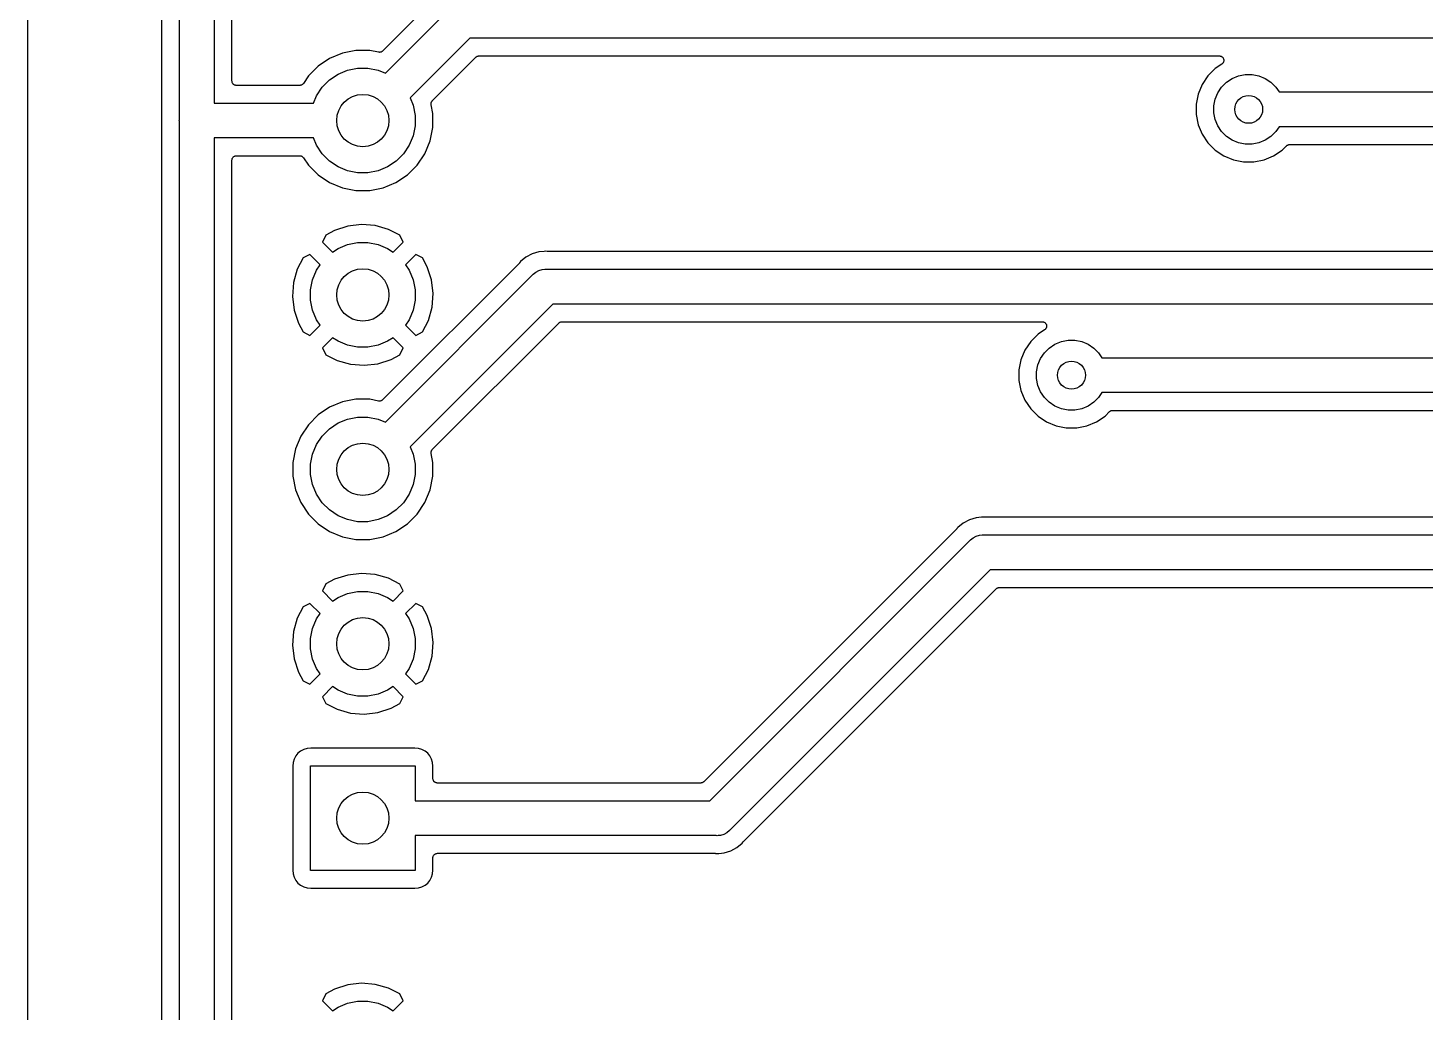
# Model space of a CAD drawing. Extents: x 102 to 177, y -151 to -48.
# Drawn here: x 102.16 to 142.22, y -118.59 to -90.38 of the extents above; entities that cross this region are included whole.
import ezdxf

# ---------------------------------------------------------------- set-up
doc = ezdxf.new("R2010")
doc.units = 0
doc.layers.add('BLACK', color=7, linetype='CONTINUOUS')

msp = doc.modelspace()

# ---------------------------------------------------------------- linework, layer by layer
at = {"layer": 'BLACK', "linetype": 'CONTINUOUS'}
for p, q in [((102.158, -150.445), (102.158, -47.675)), ((105.992, -60.0658), (105.992, -92.9742)), ((106.5, -93.0054), (106.5, -60.0346)), ((107.5, -60.51), (107.5, -92.53)), ((108.008, -91.895), (108.008, -61.145)), ((113.868, -89.4967), (112.327, -91.0378)), ((112.408, -91.6748), (114.249, -89.8338)), ((114.827, -90.67), (113.115, -92.3819)), ((153.045, -90.67), (114.827, -90.67)), ((110.809, -91.2505), (110.48, -91.4703)), ((111.174, -91.0992), (110.809, -91.2505)), ((111.562, -91.022), (111.174, -91.0992)), ((111.958, -91.022), (111.562, -91.022)), ((112.212, -91.0726), (111.958, -91.022)), ((112.224, -91.0737), (112.212, -91.0726)), ((112.236, -91.075), (112.224, -91.0737)), ((112.237, -91.075), (112.236, -91.075)), ((112.236, -91.075), (112.236, -91.075)), ((112.248, -91.0739), (112.237, -91.075)), ((112.26, -91.0729), (112.248, -91.0739)), ((112.261, -91.0727), (112.26, -91.0729)), ((112.273, -91.0692), (112.261, -91.0726)), ((112.261, -91.0726), (112.261, -91.0727)), ((112.284, -91.0659), (112.273, -91.0692)), ((112.285, -91.0657), (112.284, -91.0659)), ((112.296, -91.06), (112.285, -91.0655)), ((112.285, -91.0655), (112.285, -91.0657)), ((112.306, -91.0545), (112.296, -91.06)), ((112.307, -91.0539), (112.306, -91.0542)), ((112.306, -91.0542), (112.306, -91.0545)), ((112.316, -91.0464), (112.307, -91.0539)), ((112.325, -91.0391), (112.316, -91.0464)), ((112.326, -91.0382), (112.325, -91.0391)), ((112.327, -91.0378), (112.326, -91.0382)), ((112.326, -91.0382), (112.326, -91.0382)), ((112.326, -91.0382), (112.326, -91.0382)), ((113.752, -92.4634), (115, -91.2152)), ((115, -91.2152), (115.001, -91.2149)), ((115.001, -91.2149), (115.002, -91.214)), ((115.001, -91.2149), (115.001, -91.2149)), ((115.001, -91.2149), (115.001, -91.2149)), ((115.002, -91.214), (115.011, -91.2066)), ((115.011, -91.2066), (115.02, -91.1992)), ((115.02, -91.1989), (115.021, -91.1985)), ((115.02, -91.1992), (115.02, -91.1989)), ((115.021, -91.1985), (115.031, -91.1931)), ((115.031, -91.1931), (115.042, -91.1876)), ((115.042, -91.1874), (115.043, -91.1871)), ((115.042, -91.1876), (115.042, -91.1874)), ((115.043, -91.1871), (115.054, -91.1838)), ((115.054, -91.1838), (115.065, -91.1804)), ((115.065, -91.1804), (115.066, -91.1804)), ((115.066, -91.1804), (115.067, -91.1802)), ((115.067, -91.1802), (115.078, -91.1791)), ((115.078, -91.1791), (115.09, -91.178)), ((115.09, -91.178), (136.32, -91.178)), ((136.32, -91.178), (136.321, -91.178)), ((136.321, -91.178), (136.321, -91.178)), ((136.321, -91.178), (136.321, -91.178)), ((136.321, -91.178), (136.322, -91.178)), ((136.322, -91.178), (136.334, -91.1794)), ((136.334, -91.1794), (136.346, -91.1807)), ((136.346, -91.1807), (136.346, -91.1808)), ((136.346, -91.1808), (136.346, -91.1808)), ((136.346, -91.1808), (136.358, -91.1845)), ((136.358, -91.1845), (136.37, -91.1881)), ((136.37, -91.1881), (136.37, -91.1882)), ((136.37, -91.1882), (136.37, -91.1883)), ((136.37, -91.1883), (136.38, -91.1941)), ((136.38, -91.1941), (136.391, -91.2)), ((136.391, -91.2), (136.391, -91.2001)), ((136.391, -91.2001), (136.392, -91.2002)), ((136.392, -91.2002), (136.401, -91.2081)), ((136.401, -91.2081), (136.41, -91.2159)), ((136.41, -91.2159), (136.41, -91.216)), ((136.41, -91.216), (136.411, -91.2161)), ((136.411, -91.2161), (136.418, -91.2257)), ((136.418, -91.2257), (136.426, -91.2352)), ((136.426, -91.2352), (136.426, -91.2353)), ((136.426, -91.2353), (136.426, -91.2355)), ((136.426, -91.2355), (136.432, -91.2462)), ((136.432, -91.2462), (136.437, -91.2571)), ((136.437, -91.2571), (136.437, -91.2573)), ((136.437, -91.2573), (136.438, -91.2574)), ((136.438, -91.2574), (136.441, -91.2688)), ((136.441, -91.2688), (136.444, -91.2809)), ((136.444, -91.3305), (136.441, -91.3423)), ((136.444, -91.2809), (136.445, -91.281)), ((136.446, -91.318), (136.444, -91.3302)), ((136.444, -91.3302), (136.444, -91.3304)), ((136.444, -91.3304), (136.444, -91.3305)), ((136.445, -91.281), (136.445, -91.2812)), ((136.445, -91.2812), (136.446, -91.293)), ((136.446, -91.293), (136.447, -91.3056)), ((136.447, -91.3059), (136.446, -91.318)), ((136.447, -91.3056), (136.447, -91.3057)), ((136.447, -91.3057), (136.447, -91.3059)), ((110.48, -91.4703), (110.2, -91.75)), ((110.804, -91.8649), (111.049, -91.7007)), ((111.049, -91.7007), (111.322, -91.5876)), ((111.322, -91.5876), (111.612, -91.53)), ((111.612, -91.53), (111.908, -91.53)), ((111.908, -91.53), (112.198, -91.5876)), ((112.198, -91.5876), (112.408, -91.6748)), ((136.199, -91.5387), (135.989, -91.7487)), ((136.39, -91.4106), (136.199, -91.5387)), ((136.4, -91.403), (136.39, -91.4106)), ((136.409, -91.3951), (136.4, -91.403)), ((136.41, -91.3949), (136.409, -91.395)), ((136.409, -91.395), (136.409, -91.3951)), ((136.417, -91.3856), (136.41, -91.3949)), ((136.425, -91.376), (136.417, -91.3856)), ((136.431, -91.3652), (136.425, -91.3757)), ((136.425, -91.3757), (136.425, -91.3759)), ((136.425, -91.3759), (136.425, -91.376)), ((136.437, -91.3542), (136.431, -91.3652)), ((136.441, -91.3423), (136.437, -91.3539)), ((136.437, -91.3539), (136.437, -91.3541)), ((136.437, -91.3541), (136.437, -91.3542)), ((136.868, -91.7484), (137.062, -91.71)), ((137.062, -91.71), (137.258, -91.71)), ((137.258, -91.71), (137.452, -91.7484)), ((108.009, -91.9069), (108.008, -91.895)), ((108.01, -91.9188), (108.009, -91.9069)), ((108.01, -91.9192), (108.01, -91.9188)), ((108.01, -91.9197), (108.01, -91.9192)), ((108.014, -91.9311), (108.01, -91.9197)), ((108.017, -91.9426), (108.014, -91.9311)), ((108.017, -91.943), (108.017, -91.9426)), ((108.018, -91.9434), (108.017, -91.943)), ((108.023, -91.9539), (108.018, -91.9434)), ((108.029, -91.9645), (108.023, -91.9539)), ((108.029, -91.9649), (108.029, -91.9645)), ((108.029, -91.9653), (108.029, -91.9649)), ((108.037, -91.9745), (108.029, -91.9653)), ((108.044, -91.9839), (108.037, -91.9745)), ((108.045, -91.9841), (108.044, -91.9839)), ((108.045, -91.9845), (108.045, -91.9841)), ((108.054, -91.9921), (108.045, -91.9845)), ((108.063, -91.9998), (108.054, -91.9921)), ((108.064, -92), (108.063, -91.9998)), ((108.064, -92.0003), (108.064, -92)), ((108.075, -92.006), (108.064, -92.0003)), ((108.085, -92.0117), (108.075, -92.006)), ((108.085, -92.0119), (108.085, -92.0117)), ((108.086, -92.0121), (108.085, -92.0119)), ((108.097, -92.0156), (108.086, -92.0121)), ((108.109, -92.0192), (108.097, -92.0156)), ((108.109, -92.0193), (108.109, -92.0192)), ((108.109, -92.0194), (108.109, -92.0193)), ((108.121, -92.0207), (108.109, -92.0194)), ((108.133, -92.022), (108.121, -92.0207)), ((108.134, -92.022), (108.133, -92.022)), ((108.135, -92.022), (108.134, -92.022)), ((108.134, -92.022), (108.134, -92.022)), ((108.134, -92.022), (108.134, -92.022)), ((109.951, -92.022), (108.135, -92.022)), ((109.962, -92.0208), (109.951, -92.022)), ((109.974, -92.0198), (109.962, -92.0208)), ((109.975, -92.0196), (109.974, -92.0198)), ((109.987, -92.0162), (109.975, -92.0196)), ((109.975, -92.0196), (109.975, -92.0196)), ((109.998, -92.0129), (109.987, -92.0162)), ((109.999, -92.0124), (109.998, -92.0126)), ((109.998, -92.0126), (109.998, -92.0129)), ((110.009, -92.0069), (109.999, -92.0124)), ((110.02, -92.0015), (110.009, -92.0069)), ((110.021, -92.0008), (110.02, -92.0011)), ((110.02, -92.0011), (110.02, -92.0015)), ((110.03, -91.9933), (110.021, -92.0008)), ((110.039, -91.986), (110.03, -91.9933)), ((110.04, -91.9855), (110.039, -91.986)), ((110.048, -91.9761), (110.04, -91.9851)), ((110.04, -91.9851), (110.04, -91.9855)), ((110.055, -91.967), (110.048, -91.9761)), ((110.056, -91.966), (110.055, -91.967)), ((110.2, -91.75), (110.056, -91.9656)), ((110.056, -91.9656), (110.056, -91.966)), ((110.056, -91.966), (110.056, -91.966)), ((110.056, -91.966), (110.056, -91.966)), ((110.431, -92.3195), (110.595, -92.0738)), ((110.595, -92.0738), (110.804, -91.8649)), ((135.824, -91.9957), (135.71, -92.2701)), ((135.989, -91.7487), (135.824, -91.9957)), ((136.274, -92.2363), (136.383, -92.0725)), ((136.383, -92.0725), (136.523, -91.9332)), ((136.523, -91.9332), (136.686, -91.8238)), ((136.686, -91.8238), (136.868, -91.7484)), ((137.452, -91.7484), (137.634, -91.8238)), ((137.634, -91.8238), (137.797, -91.9332)), ((137.797, -91.9332), (137.937, -92.0725)), ((137.937, -92.0725), (138.029, -92.21)), ((107.5, -92.53), (110.344, -92.53)), ((110.344, -92.53), (110.431, -92.3195)), ((113.115, -92.3819), (113.202, -92.5925)), ((113.716, -92.5398), (113.717, -92.5281)), ((113.717, -92.5281), (113.718, -92.5275)), ((113.718, -92.5269), (113.721, -92.5156)), ((113.718, -92.5275), (113.718, -92.5269)), ((113.721, -92.5156), (113.725, -92.5044)), ((113.725, -92.5032), (113.731, -92.4929)), ((113.725, -92.5038), (113.725, -92.5032)), ((113.725, -92.5044), (113.725, -92.5038)), ((113.731, -92.4929), (113.736, -92.4825)), ((113.736, -92.4825), (113.737, -92.482)), ((113.737, -92.4815), (113.745, -92.4725)), ((113.737, -92.482), (113.737, -92.4815)), ((113.745, -92.4725), (113.752, -92.4634)), ((135.71, -92.2701), (135.652, -92.5615)), ((136.16, -92.6115), (136.198, -92.4183)), ((136.198, -92.4183), (136.274, -92.2363)), ((138.029, -92.21), (153.045, -92.21)), ((113.202, -92.5925), (113.26, -92.8823)), ((113.26, -92.8823), (113.26, -93.1777)), ((113.715, -92.5515), (113.716, -92.5398)), ((113.715, -92.5521), (113.715, -92.5515)), ((113.715, -92.5527), (113.715, -92.5521)), ((113.716, -92.5644), (113.715, -92.5527)), ((113.717, -92.5762), (113.716, -92.5644)), ((113.717, -92.5774), (113.717, -92.5762)), ((113.717, -92.5779), (113.717, -92.5774)), ((113.717, -92.5774), (113.717, -92.5774)), ((113.717, -92.5774), (113.717, -92.5774)), ((113.768, -92.8322), (113.717, -92.5779)), ((113.768, -93.2278), (113.768, -92.8322)), ((135.652, -92.5615), (135.652, -92.8585)), ((135.652, -92.8585), (135.71, -93.1499)), ((136.16, -92.8085), (136.16, -92.6115)), ((136.198, -93.0017), (136.16, -92.8085)), ((105.991, -92.9867), (105.987, -93.03)), ((105.987, -93.03), (105.991, -93.0733)), ((105.992, -92.976), (105.991, -92.9813)), ((105.991, -92.9813), (105.991, -92.9867)), ((105.991, -93.0733), (105.992, -93.0751)), ((105.992, -93.0751), (105.991, -93.0804)), ((105.991, -93.0804), (105.992, -93.0858)), ((105.992, -92.9742), (105.992, -92.976)), ((105.992, -93.0858), (105.992, -124.724)), ((106.498, -93.03), (106.5, -93.0054)), ((106.5, -93.0546), (106.498, -93.03)), ((106.5, -124.755), (106.5, -93.0546)), ((113.26, -93.1777), (113.202, -93.4675)), ((113.691, -93.6157), (113.768, -93.2278)), ((135.71, -93.1499), (135.824, -93.4243)), ((136.274, -93.1837), (136.198, -93.0017)), ((136.383, -93.3475), (136.274, -93.1837)), ((138.029, -93.21), (137.937, -93.3475)), ((153.045, -93.21), (138.029, -93.21)), ((110.344, -93.53), (107.5, -93.53)), ((107.5, -93.53), (107.5, -124.28)), ((110.431, -93.7405), (110.344, -93.53)), ((113.202, -93.4675), (113.089, -93.7405)), ((113.539, -93.9811), (113.691, -93.6157)), ((135.824, -93.4243), (135.989, -93.6713)), ((135.989, -93.6713), (136.199, -93.8813)), ((136.523, -93.4868), (136.383, -93.3475)), ((136.686, -93.5962), (136.523, -93.4868)), ((136.868, -93.6716), (136.686, -93.5962)), ((137.062, -93.71), (136.868, -93.6716)), ((137.258, -93.71), (137.062, -93.71)), ((137.452, -93.6716), (137.258, -93.71)), ((137.634, -93.5962), (137.452, -93.6716)), ((137.797, -93.4868), (137.634, -93.5962)), ((137.937, -93.3475), (137.797, -93.4868)), ((138.268, -93.7385), (138.279, -93.7331)), ((138.279, -93.7331), (138.289, -93.7276)), ((138.289, -93.7274), (138.29, -93.7271)), ((138.289, -93.7276), (138.289, -93.7274)), ((138.29, -93.7271), (138.301, -93.7238)), ((138.301, -93.7238), (138.313, -93.7204)), ((138.313, -93.7204), (138.314, -93.7202)), ((138.313, -93.7204), (138.313, -93.7204)), ((138.314, -93.7202), (138.326, -93.7191)), ((138.326, -93.7191), (138.337, -93.718)), ((138.337, -93.718), (152.791, -93.718)), ((108.011, -94.1386), (108.014, -94.1272)), ((108.014, -94.1272), (108.018, -94.1158)), ((108.018, -94.115), (108.024, -94.1045)), ((108.018, -94.1154), (108.018, -94.115)), ((108.018, -94.1158), (108.018, -94.1154)), ((108.024, -94.1045), (108.03, -94.094)), ((108.03, -94.0932), (108.038, -94.0841)), ((108.03, -94.0936), (108.03, -94.0932)), ((108.03, -94.094), (108.03, -94.0936)), ((108.038, -94.0841), (108.046, -94.0749)), ((108.046, -94.0743), (108.055, -94.0668)), ((108.046, -94.0746), (108.046, -94.0743)), ((108.046, -94.0749), (108.046, -94.0746)), ((108.055, -94.0668), (108.065, -94.0592)), ((108.065, -94.0587), (108.076, -94.0532)), ((108.065, -94.059), (108.065, -94.0587)), ((108.065, -94.0592), (108.065, -94.059)), ((108.076, -94.0532), (108.087, -94.0476)), ((108.087, -94.0472), (108.099, -94.0439)), ((108.087, -94.0475), (108.087, -94.0472)), ((108.087, -94.0476), (108.087, -94.0475)), ((108.099, -94.0439), (108.11, -94.0404)), ((108.11, -94.0404), (108.111, -94.0404)), ((108.111, -94.0403), (108.123, -94.0392)), ((108.111, -94.0404), (108.111, -94.0403)), ((108.123, -94.0392), (108.135, -94.038)), ((108.135, -94.038), (109.951, -94.038)), ((109.951, -94.038), (109.951, -94.038)), ((109.951, -94.038), (109.951, -94.038)), ((109.951, -94.038), (109.951, -94.038)), ((109.951, -94.038), (109.952, -94.038)), ((109.952, -94.038), (109.964, -94.0393)), ((109.964, -94.0393), (109.976, -94.0405)), ((109.976, -94.0405), (109.976, -94.0407)), ((109.976, -94.0407), (109.977, -94.0408)), ((109.977, -94.0408), (109.988, -94.0443)), ((109.988, -94.0443), (110, -94.0478)), ((110, -94.0478), (110, -94.0481)), ((110, -94.0481), (110.001, -94.0483)), ((110.001, -94.0483), (110.011, -94.054)), ((110.011, -94.054), (110.021, -94.0595)), ((110.021, -94.0595), (110.022, -94.0599)), ((110.022, -94.0599), (110.022, -94.0602)), ((110.022, -94.0602), (110.031, -94.0678)), ((110.031, -94.0678), (110.041, -94.0753)), ((110.041, -94.0753), (110.041, -94.0757)), ((110.041, -94.0757), (110.041, -94.0761)), ((110.041, -94.0761), (110.049, -94.0853)), ((110.049, -94.0853), (110.056, -94.0944)), ((110.056, -94.0944), (110.2, -94.31)), ((110.595, -93.9862), (110.431, -93.7405)), ((110.804, -94.1951), (110.595, -93.9862)), ((112.925, -93.9862), (112.716, -94.1951)), ((113.089, -93.7405), (112.925, -93.9862)), ((113.32, -94.31), (113.539, -93.9811)), ((136.199, -93.8813), (136.446, -94.0464)), ((136.446, -94.0464), (136.72, -94.16)), ((137.6, -94.16), (137.874, -94.0464)), ((137.874, -94.0464), (138.121, -93.8813)), ((138.121, -93.8813), (138.247, -93.7552)), ((138.247, -93.7552), (138.248, -93.7549)), ((138.248, -93.7549), (138.249, -93.754)), ((138.248, -93.7549), (138.248, -93.7549)), ((138.248, -93.7549), (138.248, -93.7549)), ((138.249, -93.754), (138.258, -93.7466)), ((138.258, -93.7466), (138.267, -93.7392)), ((138.267, -93.7392), (138.268, -93.7389)), ((138.268, -93.7389), (138.268, -93.7385)), ((108.008, -94.1632), (108.009, -94.1513)), ((108.008, -94.1641), (108.008, -94.1632)), ((108.008, -94.1641), (108.008, -94.1641)), ((108.008, -94.1641), (108.008, -94.1641)), ((108.008, -94.165), (108.008, -94.1641)), ((108.008, -123.645), (108.008, -94.165)), ((108.009, -94.1513), (108.011, -94.1395)), ((108.011, -94.139), (108.011, -94.1386)), ((108.011, -94.1395), (108.011, -94.139)), ((110.2, -94.31), (110.48, -94.5897)), ((111.049, -94.3593), (110.804, -94.1951)), ((111.322, -94.4724), (111.049, -94.3593)), ((111.612, -94.53), (111.322, -94.4724)), ((111.908, -94.53), (111.612, -94.53)), ((112.198, -94.4724), (111.908, -94.53)), ((112.471, -94.3593), (112.198, -94.4724)), ((112.716, -94.1951), (112.471, -94.3593)), ((113.04, -94.5897), (113.32, -94.31)), ((136.72, -94.16), (137.011, -94.218)), ((137.011, -94.218), (137.309, -94.218)), ((137.309, -94.218), (137.6, -94.16)), ((110.48, -94.5897), (110.809, -94.8095)), ((110.809, -94.8095), (111.174, -94.9608)), ((112.346, -94.9608), (112.711, -94.8095)), ((112.711, -94.8095), (113.04, -94.5897)), ((111.174, -94.9608), (111.562, -95.038)), ((111.562, -95.038), (111.958, -95.038)), ((111.958, -95.038), (112.346, -94.9608)), ((111.327, -96.0593), (110.95, -96.1821)), ((111.72, -96.0127), (111.327, -96.0593)), ((112.114, -96.0436), (111.72, -96.0127)), ((112.495, -96.1508), (112.114, -96.0436)), ((110.7, -96.3156), (110.602, -96.513)), ((110.602, -96.513), (110.894, -96.8047)), ((110.95, -96.1821), (110.7, -96.3156)), ((111.322, -96.5876), (111.612, -96.53)), ((111.612, -96.53), (111.908, -96.53)), ((111.908, -96.53), (112.198, -96.5876)), ((112.821, -96.3168), (112.495, -96.1508)), ((112.626, -96.8047), (112.918, -96.513)), ((112.918, -96.513), (112.821, -96.3168)), ((110.243, -96.8722), (110.047, -96.9691)), ((110.535, -97.1639), (110.243, -96.8722)), ((110.894, -96.8047), (111.049, -96.7007)), ((111.049, -96.7007), (111.322, -96.5876)), ((112.198, -96.5876), (112.471, -96.7007)), ((112.471, -96.7007), (112.626, -96.8047)), ((113.277, -96.8722), (112.985, -97.1639)), ((113.474, -96.9698), (113.277, -96.8722)), ((116.612, -96.8542), (116.437, -96.9478)), ((116.802, -96.7966), (116.612, -96.8542)), ((116.957, -96.7814), (116.802, -96.7966)), ((117, -96.7771), (116.957, -96.7814)), ((117.043, -96.7814), (117, -96.7771)), ((117.049, -96.7814), (117.043, -96.7814)), ((117.054, -96.782), (117.049, -96.7814)), ((117.056, -96.782), (117.054, -96.782)), ((152.791, -96.782), (117.056, -96.782)), ((109.881, -97.2952), (109.774, -97.6759)), ((110.047, -96.9691), (109.881, -97.2952)), ((110.318, -97.5925), (110.431, -97.3195)), ((110.431, -97.3195), (110.535, -97.1639)), ((116.248, -97.1167), (112.327, -101.038)), ((112.985, -97.1639), (113.089, -97.3195)), ((113.089, -97.3195), (113.202, -97.5925)), ((113.608, -97.2196), (113.474, -96.9698)), ((113.731, -97.5969), (113.608, -97.2196)), ((116.251, -97.1125), (116.248, -97.1167)), ((116.255, -97.1088), (116.251, -97.1125)), ((116.256, -97.1074), (116.255, -97.1088)), ((116.284, -97.0738), (116.256, -97.1074)), ((116.437, -96.9478), (116.284, -97.0738)), ((116.721, -97.3723), (116.808, -97.3258)), ((116.808, -97.3258), (116.902, -97.2972)), ((116.902, -97.2972), (116.975, -97.29)), ((116.975, -97.29), (117, -97.2876)), ((116.975, -97.29), (116.975, -97.29)), ((117, -97.2876), (117.025, -97.29)), ((117.025, -97.29), (153.045, -97.29)), ((109.774, -97.6759), (109.743, -98.0703)), ((110.26, -97.8823), (110.318, -97.5925)), ((112.408, -101.675), (116.629, -97.4538)), ((113.202, -97.5925), (113.26, -97.8823)), ((113.777, -97.9897), (113.731, -97.5969)), ((116.629, -97.4538), (116.645, -97.4347)), ((116.645, -97.4347), (116.721, -97.3723)), ((109.743, -98.0703), (109.789, -98.4631)), ((110.26, -98.1777), (110.26, -97.8823)), ((113.26, -97.8823), (113.26, -98.1777)), ((113.746, -98.3841), (113.777, -97.9897)), ((109.789, -98.4631), (109.912, -98.8404)), ((110.318, -98.4675), (110.26, -98.1777)), ((110.431, -98.7405), (110.318, -98.4675)), ((113.202, -98.4675), (113.089, -98.7405)), ((117.207, -98.29), (113.115, -102.382)), ((113.26, -98.1777), (113.202, -98.4675)), ((113.639, -98.7648), (113.746, -98.3841)), ((153.045, -98.29), (117.207, -98.29)), ((109.912, -98.8404), (110.046, -99.0902)), ((110.243, -99.1878), (110.535, -98.8961)), ((110.535, -98.8961), (110.431, -98.7405)), ((113.089, -98.7405), (112.985, -98.8961)), ((112.985, -98.8961), (113.277, -99.1878)), ((113.473, -99.0909), (113.639, -98.7648)), ((113.752, -102.463), (117.38, -98.8352)), ((117.38, -98.8352), (117.381, -98.8349)), ((117.381, -98.8349), (117.382, -98.834)), ((117.381, -98.8349), (117.381, -98.8349)), ((117.381, -98.8349), (117.381, -98.8349)), ((117.382, -98.834), (117.391, -98.8266)), ((117.391, -98.8266), (117.4, -98.8192)), ((117.4, -98.8189), (117.401, -98.8185)), ((117.4, -98.8192), (117.4, -98.8189)), ((117.401, -98.8185), (117.411, -98.8131)), ((117.411, -98.8131), (117.422, -98.8076)), ((117.422, -98.8074), (117.423, -98.8071)), ((117.422, -98.8076), (117.422, -98.8074)), ((117.423, -98.8071), (117.434, -98.8038)), ((117.434, -98.8038), (117.445, -98.8004)), ((117.445, -98.8004), (117.446, -98.8004)), ((117.446, -98.8004), (117.447, -98.8002)), ((117.447, -98.8002), (117.458, -98.7991)), ((117.458, -98.7991), (117.47, -98.798)), ((117.47, -98.798), (131.24, -98.798)), ((131.24, -98.798), (131.241, -98.798)), ((131.241, -98.798), (131.241, -98.798)), ((131.241, -98.798), (131.241, -98.798)), ((131.241, -98.798), (131.242, -98.798)), ((131.242, -98.798), (131.254, -98.7994)), ((131.254, -98.7994), (131.266, -98.8007)), ((131.266, -98.8007), (131.266, -98.8008)), ((131.266, -98.8008), (131.266, -98.8008)), ((131.266, -98.8008), (131.278, -98.8045)), ((131.278, -98.8045), (131.29, -98.8081)), ((131.29, -98.8081), (131.29, -98.8082)), ((131.29, -98.8082), (131.29, -98.8083)), ((131.29, -98.8083), (131.3, -98.8141)), ((131.3, -98.8141), (131.311, -98.82)), ((131.311, -98.82), (131.311, -98.8201)), ((131.311, -98.8201), (131.312, -98.8202)), ((131.312, -98.8202), (131.321, -98.8281)), ((131.321, -98.8281), (131.33, -98.8359)), ((131.33, -98.8359), (131.33, -98.836)), ((131.33, -98.836), (131.331, -98.8361)), ((131.331, -98.8361), (131.338, -98.8457)), ((131.338, -98.8457), (131.346, -98.8552)), ((131.346, -98.8552), (131.346, -98.8553)), ((131.346, -98.8553), (131.346, -98.8555)), ((131.346, -98.8555), (131.352, -98.8662)), ((131.352, -98.8662), (131.357, -98.8771)), ((131.357, -98.8771), (131.357, -98.8773)), ((131.357, -98.8773), (131.358, -98.8774)), ((131.358, -98.8774), (131.361, -98.8888)), ((131.361, -98.8888), (131.364, -98.9009)), ((131.364, -98.9009), (131.365, -98.901)), ((131.366, -98.9378), (131.364, -98.9502)), ((131.365, -98.901), (131.365, -98.9012)), ((131.365, -98.9012), (131.366, -98.9132)), ((131.366, -98.9132), (131.367, -98.9256)), ((131.367, -98.9259), (131.366, -98.9378)), ((131.367, -98.9256), (131.367, -98.9257)), ((131.367, -98.9257), (131.367, -98.9259)), ((110.046, -99.0902), (110.243, -99.1878)), ((110.894, -99.2553), (110.602, -99.547)), ((111.049, -99.3593), (110.894, -99.2553)), ((112.626, -99.2553), (112.471, -99.3593)), ((112.918, -99.547), (112.626, -99.2553)), ((113.277, -99.1878), (113.473, -99.0909)), ((131.119, -99.1587), (130.909, -99.3687)), ((131.31, -99.0306), (131.119, -99.1587)), ((131.32, -99.023), (131.31, -99.0306)), ((131.329, -99.0151), (131.32, -99.023)), ((131.33, -99.0149), (131.329, -99.015)), ((131.329, -99.015), (131.329, -99.0151)), ((131.337, -99.0056), (131.33, -99.0149)), ((131.345, -98.996), (131.337, -99.0056)), ((131.351, -98.9852), (131.345, -98.9957)), ((131.345, -98.9957), (131.345, -98.9959)), ((131.345, -98.9959), (131.345, -98.996)), ((131.357, -98.9742), (131.351, -98.9852)), ((131.361, -98.9622), (131.357, -98.9739)), ((131.357, -98.9739), (131.357, -98.9741)), ((131.357, -98.9741), (131.357, -98.9742)), ((131.364, -98.9505), (131.361, -98.9622)), ((131.364, -98.9502), (131.364, -98.9504)), ((131.364, -98.9504), (131.364, -98.9505)), ((131.788, -99.3684), (131.982, -99.33)), ((131.982, -99.33), (132.178, -99.33)), ((132.178, -99.33), (132.372, -99.3684)), ((110.602, -99.547), (110.699, -99.7432)), ((110.699, -99.7432), (111.025, -99.9092)), ((111.322, -99.4724), (111.049, -99.3593)), ((111.612, -99.53), (111.322, -99.4724)), ((111.908, -99.53), (111.612, -99.53)), ((112.198, -99.4724), (111.908, -99.53)), ((112.471, -99.3593), (112.198, -99.4724)), ((112.57, -99.8779), (112.82, -99.7444)), ((112.82, -99.7444), (112.918, -99.547)), ((130.744, -99.6157), (130.63, -99.8901)), ((130.909, -99.3687), (130.744, -99.6157)), ((131.194, -99.8563), (131.303, -99.6925)), ((131.303, -99.6925), (131.443, -99.5532)), ((131.443, -99.5532), (131.606, -99.4438)), ((131.606, -99.4438), (131.788, -99.3684)), ((132.372, -99.3684), (132.554, -99.4438)), ((132.554, -99.4438), (132.717, -99.5532)), ((132.717, -99.5532), (132.857, -99.6925)), ((132.857, -99.6925), (132.949, -99.83)), ((111.025, -99.9092), (111.406, -100.016)), ((111.406, -100.016), (111.8, -100.047)), ((111.8, -100.047), (112.193, -100.001)), ((112.193, -100.001), (112.57, -99.8779)), ((130.63, -99.8901), (130.572, -100.181)), ((131.08, -100.232), (131.118, -100.038)), ((131.118, -100.038), (131.194, -99.8563)), ((132.949, -99.83), (153.045, -99.83)), ((130.572, -100.181), (130.572, -100.479)), ((130.572, -100.479), (130.63, -100.77)), ((131.08, -100.428), (131.08, -100.232)), ((131.118, -100.622), (131.08, -100.428)), ((130.63, -100.77), (130.744, -101.044)), ((131.194, -100.804), (131.118, -100.622)), ((131.303, -100.967), (131.194, -100.804)), ((132.949, -100.83), (132.857, -100.967)), ((153.045, -100.83), (132.949, -100.83)), ((110.809, -101.251), (110.48, -101.47)), ((111.174, -101.099), (110.809, -101.251)), ((111.562, -101.022), (111.174, -101.099)), ((111.958, -101.022), (111.562, -101.022)), ((112.212, -101.073), (111.958, -101.022)), ((112.224, -101.074), (112.212, -101.073)), ((112.236, -101.075), (112.224, -101.074)), ((112.237, -101.075), (112.236, -101.075)), ((112.236, -101.075), (112.236, -101.075)), ((112.248, -101.074), (112.237, -101.075)), ((112.26, -101.073), (112.248, -101.074)), ((112.261, -101.073), (112.26, -101.073)), ((112.273, -101.069), (112.261, -101.073)), ((112.261, -101.073), (112.261, -101.073)), ((112.284, -101.066), (112.273, -101.069)), ((112.285, -101.066), (112.284, -101.066)), ((112.296, -101.06), (112.285, -101.065)), ((112.285, -101.065), (112.285, -101.066)), ((112.306, -101.055), (112.296, -101.06)), ((112.307, -101.054), (112.306, -101.054)), ((112.306, -101.054), (112.306, -101.055)), ((112.316, -101.046), (112.307, -101.054)), ((112.325, -101.039), (112.316, -101.046)), ((112.326, -101.038), (112.325, -101.039)), ((112.327, -101.038), (112.326, -101.038)), ((112.326, -101.038), (112.326, -101.038)), ((112.326, -101.038), (112.326, -101.038)), ((130.744, -101.044), (130.909, -101.291)), ((130.909, -101.291), (131.119, -101.501)), ((131.443, -101.107), (131.303, -100.967)), ((131.606, -101.216), (131.443, -101.107)), ((131.788, -101.292), (131.606, -101.216)), ((131.982, -101.33), (131.788, -101.292)), ((132.178, -101.33), (131.982, -101.33)), ((132.372, -101.292), (132.178, -101.33)), ((132.554, -101.216), (132.372, -101.292)), ((132.717, -101.107), (132.554, -101.216)), ((132.857, -100.967), (132.717, -101.107)), ((133.199, -101.353), (133.209, -101.348)), ((133.209, -101.348), (133.209, -101.347)), ((133.209, -101.347), (133.21, -101.347)), ((133.21, -101.347), (133.221, -101.344)), ((133.221, -101.344), (133.233, -101.34)), ((133.233, -101.34), (133.233, -101.34)), ((133.233, -101.34), (133.234, -101.34)), ((133.234, -101.34), (133.246, -101.339)), ((133.246, -101.339), (133.257, -101.338)), ((133.257, -101.338), (152.791, -101.338)), ((110.48, -101.47), (110.2, -101.75)), ((110.804, -101.865), (111.049, -101.701)), ((111.049, -101.701), (111.322, -101.588)), ((111.322, -101.588), (111.612, -101.53)), ((111.612, -101.53), (111.908, -101.53)), ((111.908, -101.53), (112.198, -101.588)), ((112.198, -101.588), (112.408, -101.675)), ((131.119, -101.501), (131.366, -101.666)), ((131.366, -101.666), (131.64, -101.78)), ((132.52, -101.78), (132.794, -101.666)), ((132.794, -101.666), (133.041, -101.501)), ((133.041, -101.501), (133.167, -101.375)), ((133.167, -101.375), (133.168, -101.375)), ((133.168, -101.375), (133.169, -101.374)), ((133.168, -101.375), (133.168, -101.375)), ((133.168, -101.375), (133.168, -101.375)), ((133.169, -101.374), (133.178, -101.367)), ((133.178, -101.367), (133.187, -101.359)), ((133.187, -101.359), (133.188, -101.359)), ((133.188, -101.358), (133.199, -101.353)), ((133.188, -101.359), (133.188, -101.358)), ((109.981, -102.079), (109.829, -102.444)), ((110.2, -101.75), (109.981, -102.079)), ((110.431, -102.319), (110.595, -102.074)), ((110.595, -102.074), (110.804, -101.865)), ((131.64, -101.78), (131.931, -101.838)), ((131.931, -101.838), (132.229, -101.838)), ((132.229, -101.838), (132.52, -101.78)), ((109.829, -102.444), (109.752, -102.832)), ((110.318, -102.592), (110.431, -102.319)), ((113.115, -102.382), (113.202, -102.592)), ((113.715, -102.551), (113.716, -102.54)), ((113.716, -102.54), (113.717, -102.528)), ((113.717, -102.528), (113.718, -102.527)), ((113.718, -102.527), (113.721, -102.516)), ((113.718, -102.527), (113.718, -102.527)), ((113.721, -102.516), (113.725, -102.504)), ((113.725, -102.503), (113.731, -102.493)), ((113.725, -102.504), (113.725, -102.503)), ((113.725, -102.504), (113.725, -102.504)), ((113.731, -102.493), (113.736, -102.483)), ((113.736, -102.483), (113.737, -102.482)), ((113.737, -102.481), (113.745, -102.472)), ((113.737, -102.482), (113.737, -102.481)), ((113.745, -102.472), (113.752, -102.463)), ((109.752, -102.832), (109.752, -103.228)), ((110.26, -102.882), (110.318, -102.592)), ((110.26, -103.178), (110.26, -102.882)), ((113.202, -102.592), (113.26, -102.882)), ((113.26, -102.882), (113.26, -103.178)), ((113.715, -102.552), (113.715, -102.551)), ((113.715, -102.553), (113.715, -102.552)), ((113.716, -102.564), (113.715, -102.553)), ((113.717, -102.576), (113.716, -102.564)), ((113.717, -102.577), (113.717, -102.576)), ((113.717, -102.578), (113.717, -102.577)), ((113.717, -102.577), (113.717, -102.577)), ((113.717, -102.577), (113.717, -102.577)), ((113.768, -102.832), (113.717, -102.578)), ((113.768, -103.228), (113.768, -102.832)), ((109.752, -103.228), (109.829, -103.616)), ((110.318, -103.468), (110.26, -103.178)), ((113.26, -103.178), (113.202, -103.468)), ((113.691, -103.616), (113.768, -103.228)), ((109.829, -103.616), (109.981, -103.981)), ((110.431, -103.741), (110.318, -103.468)), ((110.595, -103.986), (110.431, -103.741)), ((113.089, -103.741), (112.925, -103.986)), ((113.202, -103.468), (113.089, -103.741)), ((113.539, -103.981), (113.691, -103.616)), ((109.981, -103.981), (110.2, -104.31)), ((110.804, -104.195), (110.595, -103.986)), ((112.925, -103.986), (112.716, -104.195)), ((113.32, -104.31), (113.539, -103.981)), ((110.2, -104.31), (110.48, -104.59)), ((111.049, -104.359), (110.804, -104.195)), ((111.322, -104.472), (111.049, -104.359)), ((111.612, -104.53), (111.322, -104.472)), ((111.908, -104.53), (111.612, -104.53)), ((112.198, -104.472), (111.908, -104.53)), ((112.471, -104.359), (112.198, -104.472)), ((112.716, -104.195), (112.471, -104.359)), ((113.04, -104.59), (113.32, -104.31)), ((129.152, -104.474), (128.977, -104.568)), ((129.342, -104.417), (129.152, -104.474)), ((129.497, -104.401), (129.342, -104.417)), ((129.54, -104.397), (129.497, -104.401)), ((129.497, -104.401), (129.497, -104.401)), ((129.583, -104.401), (129.54, -104.397)), ((129.589, -104.401), (129.583, -104.401)), ((129.594, -104.402), (129.589, -104.401)), ((129.596, -104.402), (129.594, -104.402)), ((152.791, -104.402), (129.596, -104.402)), ((110.48, -104.59), (110.809, -104.809)), ((110.809, -104.809), (111.174, -104.961)), ((112.346, -104.961), (112.711, -104.809)), ((112.711, -104.809), (113.04, -104.59)), ((128.788, -104.737), (121.54, -111.985)), ((128.791, -104.733), (128.788, -104.737)), ((128.795, -104.729), (128.791, -104.733)), ((128.796, -104.727), (128.795, -104.729)), ((128.824, -104.694), (128.796, -104.727)), ((128.977, -104.568), (128.824, -104.694)), ((129.261, -104.992), (129.348, -104.946)), ((129.348, -104.946), (129.442, -104.917)), ((129.442, -104.917), (129.515, -104.91)), ((129.515, -104.91), (129.54, -104.908)), ((129.515, -104.91), (129.515, -104.91)), ((129.54, -104.908), (129.565, -104.91)), ((129.565, -104.91), (153.045, -104.91)), ((111.174, -104.961), (111.562, -105.038)), ((111.562, -105.038), (111.958, -105.038)), ((111.958, -105.038), (112.346, -104.961)), ((121.713, -112.53), (129.169, -105.074)), ((129.169, -105.074), (129.185, -105.055)), ((129.185, -105.055), (129.261, -104.992)), ((111.327, -106.059), (110.95, -106.182)), ((111.72, -106.013), (111.327, -106.059)), ((112.114, -106.044), (111.72, -106.013)), ((112.495, -106.151), (112.114, -106.044)), ((112.821, -106.317), (112.495, -106.151)), ((129.747, -105.91), (122.291, -113.366)), ((153.045, -105.91), (129.747, -105.91)), ((110.7, -106.316), (110.602, -106.513)), ((110.602, -106.513), (110.894, -106.805)), ((110.95, -106.182), (110.7, -106.316)), ((111.322, -106.588), (111.612, -106.53)), ((111.612, -106.53), (111.908, -106.53)), ((111.908, -106.53), (112.198, -106.588)), ((112.626, -106.805), (112.918, -106.513)), ((112.918, -106.513), (112.821, -106.317)), ((122.672, -113.703), (129.92, -106.455)), ((129.92, -106.455), (129.921, -106.455)), ((129.921, -106.455), (129.922, -106.454)), ((129.921, -106.455), (129.921, -106.455)), ((129.921, -106.455), (129.921, -106.455)), ((129.922, -106.454), (129.931, -106.447)), ((129.931, -106.447), (129.94, -106.439)), ((129.94, -106.439), (129.941, -106.438)), ((129.94, -106.439), (129.94, -106.439)), ((129.941, -106.438), (129.951, -106.433)), ((129.951, -106.433), (129.962, -106.428)), ((129.962, -106.428), (129.962, -106.427)), ((129.962, -106.427), (129.963, -106.427)), ((129.963, -106.427), (129.974, -106.424)), ((129.974, -106.424), (129.985, -106.42)), ((129.985, -106.42), (129.986, -106.42)), ((129.986, -106.42), (129.987, -106.42)), ((129.987, -106.42), (129.998, -106.419)), ((129.998, -106.419), (130.01, -106.418)), ((130.01, -106.418), (152.791, -106.418)), ((110.243, -106.872), (110.047, -106.969)), ((110.535, -107.164), (110.243, -106.872)), ((110.894, -106.805), (111.049, -106.701)), ((111.049, -106.701), (111.322, -106.588)), ((112.198, -106.588), (112.471, -106.701)), ((112.471, -106.701), (112.626, -106.805)), ((113.277, -106.872), (112.985, -107.164)), ((113.474, -106.97), (113.277, -106.872)), ((109.881, -107.295), (109.774, -107.676)), ((110.047, -106.969), (109.881, -107.295)), ((110.318, -107.592), (110.431, -107.319)), ((110.431, -107.319), (110.535, -107.164)), ((112.985, -107.164), (113.089, -107.319)), ((113.089, -107.319), (113.202, -107.592)), ((113.608, -107.22), (113.474, -106.97)), ((113.731, -107.597), (113.608, -107.22)), ((109.774, -107.676), (109.743, -108.07)), ((110.26, -107.882), (110.318, -107.592)), ((113.202, -107.592), (113.26, -107.882)), ((113.777, -107.99), (113.731, -107.597)), ((109.743, -108.07), (109.789, -108.463)), ((110.26, -108.178), (110.26, -107.882)), ((113.26, -107.882), (113.26, -108.178)), ((113.746, -108.384), (113.777, -107.99)), ((109.789, -108.463), (109.912, -108.84)), ((110.318, -108.468), (110.26, -108.178)), ((110.431, -108.741), (110.318, -108.468)), ((113.202, -108.468), (113.089, -108.741)), ((113.26, -108.178), (113.202, -108.468)), ((113.639, -108.765), (113.746, -108.384)), ((109.912, -108.84), (110.046, -109.09)), ((110.243, -109.188), (110.535, -108.896)), ((110.535, -108.896), (110.431, -108.741)), ((113.089, -108.741), (112.985, -108.896)), ((112.985, -108.896), (113.277, -109.188)), ((113.473, -109.091), (113.639, -108.765)), ((110.046, -109.09), (110.243, -109.188)), ((110.894, -109.255), (110.602, -109.547)), ((111.049, -109.359), (110.894, -109.255)), ((111.322, -109.472), (111.049, -109.359)), ((112.471, -109.359), (112.198, -109.472)), ((112.626, -109.255), (112.471, -109.359)), ((112.918, -109.547), (112.626, -109.255)), ((113.277, -109.188), (113.473, -109.091)), ((110.602, -109.547), (110.699, -109.743)), ((110.699, -109.743), (111.025, -109.909)), ((111.612, -109.53), (111.322, -109.472)), ((111.908, -109.53), (111.612, -109.53)), ((112.198, -109.472), (111.908, -109.53)), ((112.57, -109.878), (112.82, -109.744)), ((112.82, -109.744), (112.918, -109.547)), ((111.025, -109.909), (111.406, -110.016)), ((111.406, -110.016), (111.8, -110.047)), ((111.8, -110.047), (112.193, -110.001)), ((112.193, -110.001), (112.57, -109.878)), ((109.788, -111.335), (109.759, -111.43)), ((109.836, -111.246), (109.788, -111.335)), ((109.899, -111.169), (109.836, -111.246)), ((109.976, -111.106), (109.899, -111.169)), ((110.065, -111.058), (109.976, -111.106)), ((110.16, -111.029), (110.065, -111.058)), ((110.266, -111.019), (110.16, -111.029)), ((113.254, -111.019), (110.266, -111.019)), ((113.36, -111.029), (113.254, -111.019)), ((113.455, -111.058), (113.36, -111.029)), ((113.544, -111.106), (113.455, -111.058)), ((113.621, -111.169), (113.544, -111.106)), ((113.684, -111.246), (113.621, -111.169)), ((113.732, -111.335), (113.684, -111.246)), ((113.761, -111.43), (113.732, -111.335)), ((109.759, -111.43), (109.749, -111.536)), ((109.749, -111.536), (109.749, -114.524)), ((110.26, -114.53), (110.26, -111.53)), ((110.26, -111.53), (113.26, -111.53)), ((113.26, -111.53), (113.26, -112.53)), ((113.771, -111.536), (113.761, -111.43)), ((113.771, -111.895), (113.771, -111.536)), ((113.772, -111.907), (113.771, -111.895)), ((113.773, -111.919), (113.772, -111.907)), ((113.773, -111.92), (113.773, -111.919)), ((113.773, -111.919), (113.773, -111.919)), ((113.777, -111.931), (113.773, -111.92)), ((113.78, -111.943), (113.777, -111.931)), ((113.781, -111.943), (113.78, -111.943)), ((113.786, -111.954), (113.781, -111.943)), ((113.781, -111.943), (113.781, -111.943)), ((113.792, -111.965), (113.786, -111.954)), ((113.8, -111.975), (113.792, -111.965)), ((113.792, -111.965), (113.792, -111.965)), ((113.792, -111.965), (113.792, -111.965)), ((113.807, -111.984), (113.8, -111.975)), ((113.808, -111.984), (113.807, -111.984)), ((113.817, -111.992), (113.808, -111.984)), ((113.808, -111.984), (113.808, -111.984)), ((113.826, -112), (113.817, -111.992)), ((113.827, -112), (113.826, -112)), ((113.838, -112.006), (113.827, -112)), ((113.827, -112), (113.827, -112)), ((113.848, -112.012), (113.838, -112.006)), ((113.849, -112.012), (113.848, -112.012)), ((113.848, -112.012), (113.848, -112.012)), ((113.86, -112.016), (113.849, -112.012)), ((113.872, -112.019), (113.86, -112.016)), ((113.873, -112.019), (113.872, -112.019)), ((113.872, -112.019), (113.872, -112.019)), ((113.884, -112.021), (113.873, -112.019)), ((113.896, -112.022), (113.884, -112.021)), ((113.897, -112.022), (113.896, -112.022)), ((113.898, -112.022), (113.897, -112.022)), ((113.897, -112.022), (113.897, -112.022)), ((113.897, -112.022), (113.897, -112.022)), ((121.45, -112.022), (113.898, -112.022)), ((121.462, -112.021), (121.45, -112.022)), ((121.473, -112.02), (121.462, -112.021)), ((121.474, -112.02), (121.473, -112.02)), ((121.475, -112.02), (121.474, -112.02)), ((121.486, -112.016), (121.475, -112.02)), ((121.497, -112.013), (121.486, -112.016)), ((121.498, -112.013), (121.497, -112.013)), ((121.509, -112.007), (121.498, -112.012)), ((121.498, -112.012), (121.498, -112.013)), ((121.519, -112.002), (121.509, -112.007)), ((121.52, -112.001), (121.519, -112.002)), ((121.529, -111.993), (121.52, -112.001)), ((121.52, -112.001), (121.52, -112.001)), ((121.538, -111.986), (121.529, -111.993)), ((121.539, -111.985), (121.538, -111.986)), ((121.54, -111.985), (121.539, -111.985)), ((121.539, -111.985), (121.539, -111.985)), ((121.539, -111.985), (121.539, -111.985)), ((113.26, -112.53), (121.713, -112.53)), ((122.291, -113.366), (122.275, -113.385)), ((121.895, -113.53), (113.26, -113.53)), ((113.26, -113.53), (113.26, -114.53)), ((121.92, -113.532), (121.895, -113.53)), ((121.945, -113.53), (121.92, -113.532)), ((122.018, -113.523), (121.945, -113.53)), ((122.112, -113.494), (122.018, -113.523)), ((122.199, -113.448), (122.112, -113.494)), ((122.275, -113.385), (122.199, -113.448)), ((122.483, -113.872), (122.636, -113.746)), ((122.636, -113.746), (122.664, -113.713)), ((122.664, -113.713), (122.665, -113.711)), ((122.665, -113.711), (122.669, -113.707)), ((122.669, -113.707), (122.672, -113.703)), ((113.771, -114.163), (113.772, -114.151)), ((113.771, -114.164), (113.771, -114.163)), ((113.771, -114.165), (113.771, -114.164)), ((113.771, -114.164), (113.771, -114.164)), ((113.771, -114.164), (113.771, -114.164)), ((113.771, -114.524), (113.771, -114.165)), ((113.772, -114.151), (113.774, -114.139)), ((113.774, -114.139), (113.777, -114.127)), ((113.774, -114.139), (113.774, -114.139)), ((113.774, -114.139), (113.774, -114.139)), ((113.777, -114.127), (113.781, -114.116)), ((113.781, -114.115), (113.787, -114.105)), ((113.781, -114.116), (113.781, -114.115)), ((113.781, -114.115), (113.781, -114.115)), ((113.787, -114.105), (113.793, -114.094)), ((113.793, -114.093), (113.801, -114.084)), ((113.793, -114.094), (113.793, -114.093)), ((113.793, -114.094), (113.793, -114.094)), ((113.801, -114.084), (113.809, -114.075)), ((113.809, -114.074), (113.819, -114.067)), ((113.809, -114.075), (113.809, -114.074)), ((113.809, -114.075), (113.809, -114.075)), ((113.819, -114.067), (113.828, -114.059)), ((113.828, -114.059), (113.828, -114.059)), ((113.828, -114.059), (113.829, -114.059)), ((113.829, -114.059), (113.839, -114.053)), ((113.839, -114.053), (113.85, -114.048)), ((113.85, -114.047), (113.862, -114.044)), ((113.85, -114.048), (113.85, -114.047)), ((113.85, -114.047), (113.85, -114.047)), ((113.862, -114.044), (113.873, -114.04)), ((113.873, -114.04), (113.874, -114.04)), ((113.874, -114.04), (113.886, -114.039)), ((113.874, -114.04), (113.874, -114.04)), ((113.886, -114.039), (113.898, -114.038)), ((113.898, -114.038), (121.864, -114.038)), ((121.864, -114.038), (121.866, -114.038)), ((121.866, -114.038), (121.871, -114.039)), ((121.871, -114.039), (121.877, -114.039)), ((121.877, -114.039), (121.92, -114.043)), ((121.92, -114.043), (121.963, -114.039)), ((121.963, -114.039), (122.118, -114.023)), ((121.963, -114.039), (121.963, -114.039)), ((122.118, -114.023), (122.308, -113.966)), ((122.308, -113.966), (122.483, -113.872)), ((109.749, -114.524), (109.759, -114.63)), ((113.26, -114.53), (110.26, -114.53)), ((113.761, -114.63), (113.771, -114.524)), ((109.759, -114.63), (109.788, -114.725)), ((109.788, -114.725), (109.836, -114.814)), ((109.836, -114.814), (109.899, -114.891)), ((109.899, -114.891), (109.976, -114.954)), ((109.976, -114.954), (110.065, -115.002)), ((113.455, -115.002), (113.544, -114.954)), ((113.544, -114.954), (113.621, -114.891)), ((113.621, -114.891), (113.684, -114.814)), ((113.684, -114.814), (113.732, -114.725)), ((113.732, -114.725), (113.761, -114.63)), ((110.065, -115.002), (110.16, -115.031)), ((110.16, -115.031), (110.266, -115.041)), ((110.266, -115.041), (113.254, -115.041)), ((113.254, -115.041), (113.36, -115.031)), ((113.36, -115.031), (113.455, -115.002)), ((111.72, -117.763), (111.327, -117.809)), ((112.114, -117.794), (111.72, -117.763)), ((110.7, -118.066), (110.602, -118.263)), ((110.95, -117.932), (110.7, -118.066)), ((111.327, -117.809), (110.95, -117.932)), ((112.495, -117.901), (112.114, -117.794)), ((112.821, -118.067), (112.495, -117.901)), ((112.918, -118.263), (112.821, -118.067)), ((110.602, -118.263), (110.894, -118.555)), ((110.894, -118.555), (111.049, -118.451)), ((111.049, -118.451), (111.322, -118.338)), ((111.322, -118.338), (111.612, -118.28)), ((111.612, -118.28), (111.908, -118.28)), ((111.908, -118.28), (112.198, -118.338)), ((112.198, -118.338), (112.471, -118.451)), ((112.471, -118.451), (112.626, -118.555)), ((112.626, -118.555), (112.918, -118.263))]:
    msp.add_line(p, q, dxfattribs=at)
at = {"layer": 'BLACK'}
for centre, radius in [((111.76, -93.03), 0.75), ((137.16, -92.71), 0.4), ((111.76, -98.03), 0.75), ((132.08, -100.33), 0.4), ((111.76, -103.03), 0.75), ((111.76, -108.03), 0.75), ((111.76, -113.03), 0.75)]:
    msp.add_circle(centre, radius, dxfattribs=at)

doc.saveas('drawing.dxf')
